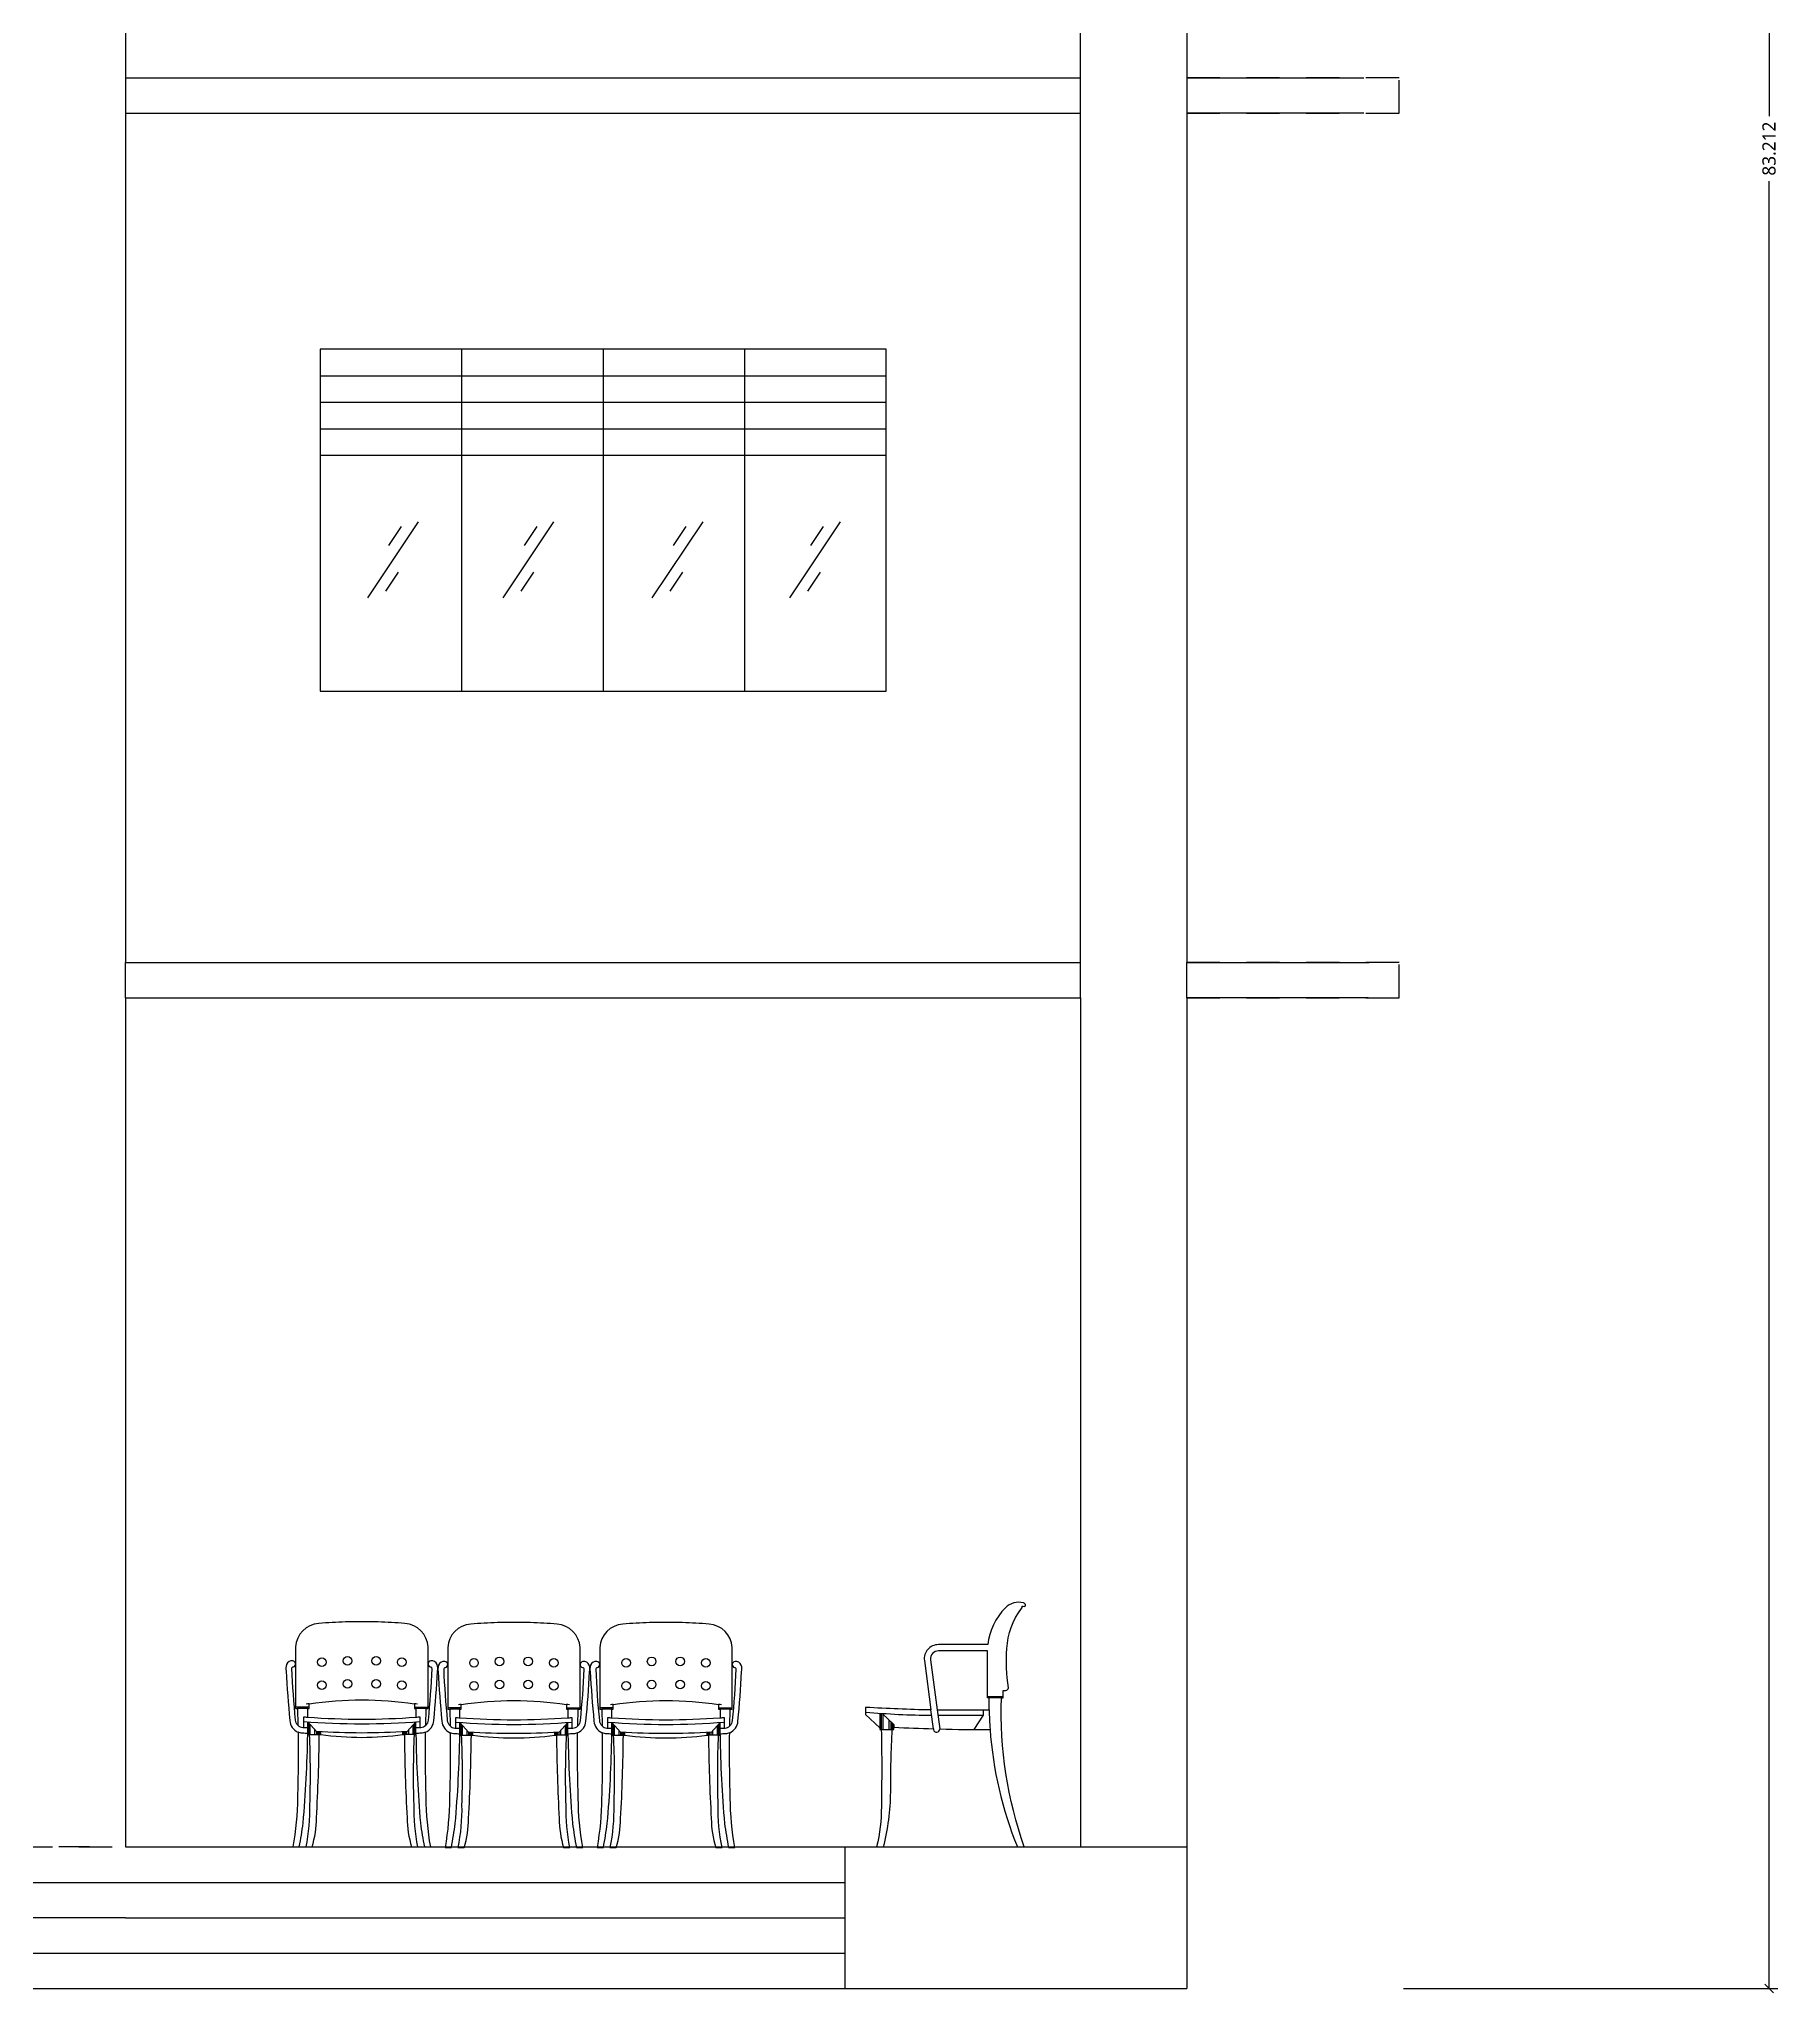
# Paper-space layout 'Layout1' of a CAD drawing. Header units: metres. Extents: x 7 to 253, y 11 to 187.
# Drawn here: x 63.37 to 102.7, y 99.38 to 143.56 of the extents above; entities that cross this region are included whole.
import ezdxf

# ---------------------------------------------------------------- set-up
doc = ezdxf.new("R2010")
doc.units = ezdxf.units.M
doc.header["$PDMODE"] = 2
doc.linetypes.add('JIS_02_0.7', pattern=[1.35, 0.75, -0.6])
doc.layers.add('lines', color=7, linetype='JIS_02_0.7')
doc.styles.add('Annotative', font='Microsoft YaHei Light.ttf')
doc.dimstyles.new('Dim 2', dxfattribs={"dimtxt": 0.15, "dimasz": 0.2, "dimexe": 0.2, "dimexo": 0.1, "dimgap": 0.2, "dimtad": 0, "dimdec": 3, "dimdsep": 46, "dimtxsty": 'Annotative', "dimblk": 'OBLIQUE', "dimcen": 1, "dimadec": 0, "dimazin": 0, "dimtfac": 1, "dimtdec": 3, "dimtmove": 0, "dimatfit": 3, "dimfxl": 1, "dimarcsym": 0})

# ---------------------------------------------------------------- blocks, each defined once
blk = doc.blocks.new('_Oblique')
at = {"color": 0, "linetype": 'ByBlock', "lineweight": -2}
blk.add_line((-0.5, -0.5), (0.5, 0.5), dxfattribs=at)
blk = doc.blocks.new('*D269')
at = {"color": 0, "lineweight": -2, "transparency": 16777216}
for p, q in [((94.228, 182.69), (102.697, 182.69)), ((102.497, 182.69), (102.497, 141.822)), ((102.497, 99.478), (102.497, 140.345)), ((94.228, 99.478), (102.697, 99.478))]:
    blk.add_line(p, q, dxfattribs=at)
at = {"layer": 'Defpoints', "color": 0, "transparency": 16777216}
for p in [(94.128, 182.69), (94.128, 99.478), (102.497, 99.478)]:
    blk.add_point(p, dxfattribs=at)
at = {"color": 0, "lineweight": -2, "transparency": 16777216, "xscale": 0.2, "yscale": 0.2, "zscale": 0.2}
for p, rotation in [((102.497, 182.69), 90), ((102.497, 99.478), 270)]:
    blk.add_blockref('_Oblique', p, dxfattribs=dict(at, rotation=rotation))
at = {"color": 0, "transparency": 16777216, "insert": (102.497, 141.084), "char_height": 0.15, "attachment_point": 5, "rotation": 90, "style": 'Annotative'}
blk.add_mtext('{\\H2x;83.212}', dxfattribs=at)

psp = doc.layouts.get("Layout1")

# ---------------------------------------------------------------- linework, layer by layer
for p, q in [((65.3241, 181.8896), (65.3241, 122.6814)), ((86.9271, 122.6814), (86.9271, 181.8896)), ((89.3275, 181.8896), (89.3275, 122.6814)), ((65.3241, 142.6842), (86.9271, 142.6842)), ((89.3275, 142.6842), (93.328, 142.6842)), ((65.3241, 141.8841), (86.9271, 141.8841)), ((93.328, 141.8841), (89.3275, 141.8841)), ((69.7248, 136.55), (69.7248, 128.8156)), ((82.5265, 136.55), (69.7248, 136.55)), ((72.9252, 136.55), (72.9252, 128.8156)), ((76.1256, 136.55), (76.1256, 128.8156)), ((79.3261, 136.55), (79.3261, 128.8156)), ((69.7248, 135.9499), (82.5265, 135.9499)), ((69.7248, 135.3499), (82.5265, 135.3499)), ((69.7248, 134.7498), (82.5265, 134.7498)), ((69.7248, 134.1497), (82.5265, 134.1497)), ((70.8033, 130.9279), (71.9504, 132.6437)), ((73.8684, 130.9279), (75.0155, 132.6437)), ((77.24, 130.9279), (78.3871, 132.6437)), ((80.3469, 130.9279), (81.494, 132.6437)), ((71.2844, 132.1082), (71.5712, 132.5372)), ((74.3495, 132.1082), (74.6363, 132.5372)), ((77.7211, 132.1082), (78.0079, 132.5372)), ((80.828, 132.1082), (81.1148, 132.5372)), ((71.2101, 131.0772), (71.4969, 131.5062)), ((74.2752, 131.0772), (74.562, 131.5062)), ((77.6468, 131.0772), (77.9336, 131.5062)), ((80.7537, 131.0772), (81.0405, 131.5062)), ((69.7248, 128.8156), (79.3261, 128.8156)), ((65.3241, 122.6814), (86.9271, 122.6814)), ((65.3241, 121.8813), (65.3241, 122.6814)), ((65.3241, 122.6814), (86.9271, 122.6814)), ((86.9271, 121.8813), (86.9271, 122.6814)), ((89.3275, 122.6814), (93.328, 122.6814)), ((89.3275, 122.6814), (93.328, 122.6814)), ((89.3275, 121.8813), (89.3275, 122.6814)), ((89.3275, 122.6814), (93.328, 122.6814)), ((93.328, 122.6814), (93.4543, 122.6814)), ((65.3241, 121.8813), (86.9271, 121.8813)), ((65.3241, 121.8813), (65.3241, 102.6787)), ((65.3241, 121.8813), (86.9271, 121.8813)), ((86.9271, 121.8813), (86.9271, 102.6787)), ((93.328, 121.8813), (89.3275, 121.8813)), ((89.3275, 121.8813), (89.3275, 99.4782)), ((93.328, 121.8813), (89.3275, 121.8813)), ((93.4324, 121.8813), (93.2938, 121.8813)), ((84.8206, 106.0831), (85.1718, 106.0831)), ((69.4799, 105.8427), (69.1732, 105.8427)), ((71.861, 105.8427), (72.1677, 105.8427)), ((72.919, 105.8286), (72.6124, 105.8286)), ((75.3002, 105.8286), (75.6068, 105.8286)), ((76.3578, 105.8286), (76.0511, 105.8286)), ((78.7389, 105.8286), (79.0456, 105.8286)), ((82.3837, 105.6999), (82.3837, 105.3738)), ((82.3978, 105.6988), (82.3978, 105.3384)), ((82.4191, 105.6971), (82.4191, 105.3384)), ((82.7028, 105.4448), (82.4393, 105.6956)), ((82.4546, 105.681), (82.4546, 105.3384)), ((83.6993, 105.6576), (84.7216, 105.6576)), ((84.7216, 105.6576), (84.5125, 105.3354)), ((84.7216, 105.7781), (84.7216, 105.6576)), ((69.4472, 105.2229), (69.4472, 105.509)), ((69.4472, 105.2229), (69.4472, 105.509)), ((69.4603, 105.2229), (69.4603, 105.4943)), ((69.4799, 105.2229), (69.4799, 105.4722)), ((69.4799, 105.2229), (69.7082, 105.2229)), ((69.5059, 105.2229), (69.5059, 105.4428)), ((69.6103, 105.2229), (69.6103, 105.325)), ((69.6495, 105.2229), (69.6495, 105.2878)), ((69.6821, 105.2229), (69.6821, 105.2857)), ((69.7082, 105.2229), (69.7082, 105.2842)), ((69.7278, 105.2229), (69.7278, 105.283)), ((71.6131, 105.2229), (71.6131, 105.283)), ((71.6327, 105.2229), (71.6327, 105.2842)), ((71.861, 105.2229), (71.6327, 105.2229)), ((71.6588, 105.2229), (71.6588, 105.2857)), ((71.6914, 105.2229), (71.6914, 105.2878)), ((71.7306, 105.2229), (71.7306, 105.325)), ((71.8349, 105.2229), (71.8349, 105.4428)), ((71.861, 105.2229), (71.861, 105.4722)), ((71.8806, 105.2229), (71.8806, 105.4943)), ((71.8937, 105.2229), (71.8937, 105.509)), ((72.8864, 105.2089), (72.8864, 105.495)), ((72.8864, 105.2089), (72.8864, 105.495)), ((72.8994, 105.2089), (72.8994, 105.4802)), ((72.919, 105.2089), (72.919, 105.4582)), ((72.919, 105.2089), (73.1473, 105.2089)), ((72.9451, 105.2089), (72.9451, 105.4287)), ((73.0495, 105.2089), (73.0495, 105.3109)), ((73.0886, 105.2089), (73.0886, 105.2737)), ((73.1212, 105.2089), (73.1212, 105.2717)), ((73.1473, 105.2089), (73.1473, 105.2701)), ((73.1669, 105.2089), (73.1669, 105.2689)), ((75.0523, 105.2089), (75.0523, 105.2689)), ((75.0718, 105.2089), (75.0718, 105.2701)), ((75.3002, 105.2089), (75.0718, 105.2089)), ((75.0979, 105.2089), (75.0979, 105.2717)), ((75.1306, 105.2089), (75.1306, 105.2737)), ((75.1697, 105.2089), (75.1697, 105.3109)), ((75.2741, 105.2089), (75.2741, 105.4287)), ((75.3002, 105.2089), (75.3002, 105.4582)), ((75.3197, 105.2089), (75.3197, 105.4802)), ((75.3328, 105.2089), (75.3328, 105.495)), ((76.3251, 105.2089), (76.3251, 105.495)), ((76.3251, 105.2089), (76.3251, 105.495)), ((76.3382, 105.2089), (76.3382, 105.4802)), ((76.3578, 105.2089), (76.3578, 105.4582)), ((76.3578, 105.2089), (76.5861, 105.2089)), ((76.3839, 105.2089), (76.3839, 105.4287)), ((76.4882, 105.2089), (76.4882, 105.3109)), ((76.5274, 105.2089), (76.5274, 105.2737)), ((76.56, 105.2089), (76.56, 105.2717)), ((76.5861, 105.2089), (76.5861, 105.2701)), ((76.6057, 105.2089), (76.6057, 105.2689)), ((78.491, 105.2089), (78.491, 105.2689)), ((78.5106, 105.2089), (78.5106, 105.2701)), ((78.7389, 105.2089), (78.5106, 105.2089)), ((78.5367, 105.2089), (78.5367, 105.2717)), ((78.5693, 105.2089), (78.5693, 105.2737)), ((78.6085, 105.2089), (78.6085, 105.3109)), ((78.7128, 105.2089), (78.7128, 105.4287)), ((78.7389, 105.2089), (78.7389, 105.4582)), ((78.7585, 105.2089), (78.7585, 105.4802)), ((78.7716, 105.2089), (78.7716, 105.495)), ((82.4191, 105.3384), (82.6674, 105.3384)), ((82.5893, 105.5528), (82.5893, 105.3384)), ((82.6319, 105.5123), (82.6319, 105.3384)), ((82.6674, 105.4785), (82.6674, 105.3384)), ((82.6886, 105.4583), (82.6886, 105.3384)), ((82.7028, 105.4448), (82.7028, 105.3871)), ((64.5153, 102.6787), (63.8187, 102.6787)), ((65.3241, 102.6787), (89.3275, 102.6787)), ((81.5931, 102.6787), (81.5931, 99.4782)), ((38.6538, 101.8785), (65.3241, 101.8785)), ((65.3241, 101.8785), (81.5931, 101.8785)), ((65.3241, 101.0784), (38.6538, 101.0784)), ((65.3241, 101.0784), (81.5931, 101.0784)), ((38.6538, 100.2783), (65.3241, 100.2783)), ((65.3241, 100.2783), (81.5931, 100.2783)), ((62.9238, 99.4782), (89.3275, 99.4782))]:
    psp.add_line(p, q)
for points in [[(79.3261, 128.8156), (82.5265, 128.8156), (82.5265, 136.55)], [(85.1363, 106.0476), (84.856, 106.0476)], [(69.4472, 105.8101), (69.2189, 105.8101)], [(72.122, 105.8101), (71.8937, 105.8101)], [(72.8864, 105.796), (72.658, 105.796)], [(75.5611, 105.796), (75.3328, 105.796)], [(76.3251, 105.796), (76.0968, 105.796)], [(78.9999, 105.796), (78.7716, 105.796)], [(83.5965, 105.3516), (83.5405, 105.777)], [(69.7408, 105.2229), (69.7408, 105.2822)], [(71.6001, 105.2229), (71.6001, 105.2822)], [(73.1799, 105.2089), (73.1799, 105.2682)], [(75.0392, 105.2089), (75.0392, 105.2682)], [(76.6187, 105.2089), (76.6187, 105.2682)], [(78.478, 105.2089), (78.478, 105.2682)]]:
    psp.add_lwpolyline(points)
for points in [[(84.8279, 107.2546), (83.7099, 107.2546, 0.4530941), (83.3935, 106.8938), (83.5405, 105.777, -0.009646), (82.0645, 105.8349), (82.0645, 105.6717), (82.3837, 105.3738), (82.3837, 105.3384), (82.4191, 105.3384, -0.0096996), (82.4198, 103.5944, -0.0600905), (82.3127, 102.6787), (82.4688, 102.6787, 0.0604269), (82.6308, 103.9212, -0.0127658), (82.6674, 105.3384), (82.7028, 105.3384), (82.7028, 105.3871), (82.7028, 105.3871, 0.0056073), (83.5965, 105.3516), (83.599, 105.3327, 0.9697383), (83.74, 105.3469, 0.0109998), (84.8781, 105.338, 0.0784548), (85.4962, 102.6787), (85.6522, 102.6787, -0.0930221), (85.1363, 106.0476), (85.1718, 106.0476), (85.1718, 106.0476), (85.1718, 106.2166), (85.2334, 106.2166, 0.3766521), (85.2929, 106.2798, -0.0512828), (85.2568, 107.1674, -0.1410982), (85.5871, 108.073, 0.204985), (85.6078, 108.1243, -0.0372516), (85.6538, 108.1194, 0.6906975), (85.667, 108.1789, 0.0983772), (85.6312, 108.1958, 0.2719154), (85.2259, 108.0878, 0.1736173)], [(69.4472, 105.8101), (69.4799, 105.8101), (69.4799, 105.9176, -0.0346295), (70.6704, 106.0058, -0.0346295), (71.861, 105.9176), (71.861, 105.8101), (71.8937, 105.8101), (71.8937, 105.6069, -0.0365716), (69.4472, 105.6069)], [(72.8864, 105.796), (72.919, 105.796), (72.919, 105.9035, -0.0346295), (74.1096, 105.9917, -0.0346295), (75.3002, 105.9035), (75.3002, 105.796), (75.3328, 105.796), (75.3328, 105.5928, -0.0365716), (72.8864, 105.5928)], [(76.3251, 105.796), (76.3578, 105.796), (76.3578, 105.9035, -0.0346295), (77.5484, 105.9917, -0.0346295), (78.7389, 105.9035), (78.7389, 105.796), (78.7716, 105.796), (78.7716, 105.5928, -0.0365716), (76.3251, 105.5928)]]:
    psp.add_lwpolyline(points, format="xyb", close=True)
for points in [[(71.6002, 105.2229), (71.6327, 105.2229, 0.0111482), (71.6952, 103.3392, 0.071678), (71.7954, 102.6787), (71.939, 102.6787, -0.0559246), (71.8516, 103.6347, -0.0192612), (71.861, 105.2229), (71.861, 105.2229), (71.861, 105.2229), (71.8937, 105.2229, 0.3978215), (71.8937, 105.2229), (71.8937, 105.2229, 0.0178732), (71.9962, 103.2208, 0.0113127), (72.0842, 102.6787), (72.2277, 102.6787, -0.0426177), (72.1263, 103.7975, -0.0112653), (72.1121, 105.2735, 0.7929447), (72.1121, 105.2735, 0.2846197), (72.2983, 105.5392, 0.0123509), (72.3819, 106.6571, 0.1640922), (72.3735, 106.8047, 0.3405957), (72.2332, 106.8865, 0.8576842), (72.2186, 106.7516, -0.4565013), (72.2506, 106.7146, -0.0158246), (72.1682, 105.549, -0.1904521), (72.115, 105.4297, -0.3177293), (72.115, 105.4297), (72.122, 105.8101), (72.122, 105.8101), (72.1677, 105.8101), (72.1677, 107.2023, 0.3777867), (71.6457, 107.7327, 0.0101935), (71.0423, 107.7672), (70.6704, 107.7672), (70.2985, 107.7672, 0.0101935), (69.6951, 107.7327, 0.3777867), (69.1732, 107.2023), (69.1732, 105.8101), (69.2189, 105.8101), (69.2189, 105.8101), (69.2259, 105.4297, -0.7612685), (69.2259, 105.4297, -0.1904521), (69.1727, 105.549, -0.0158246), (69.0903, 106.7146, -0.4565013), (69.1223, 106.7516, 0.8576842), (69.1077, 106.8865, 0.3405957), (68.9674, 106.8047, 0.1640922), (68.959, 106.6571, 0.0123509), (69.0426, 105.5392, 0.2846197), (69.2287, 105.2735), (69.2287, 105.2735, -0.0112653), (69.2146, 103.7975, -0.0426177), (69.1132, 102.6787), (69.2567, 102.6787, 0.0113127), (69.3446, 103.2208, 0.0178732), (69.4472, 105.2229), (69.4799, 105.2229, -0.0192612), (69.4893, 103.6347, -0.0559246), (69.4019, 102.6787), (69.5454, 102.6787, 0.071678), (69.6457, 103.3392, 0.0111482), (69.7082, 105.2229), (69.7408, 105.2229, 0.0701754), (71.6001, 105.2229)], [(75.0393, 105.2089), (75.0718, 105.2089, 0.0111482), (75.1344, 103.3251, 0.071678), (75.2346, 102.6646), (75.3781, 102.6646, -0.0559246), (75.2907, 103.6207, -0.0192612), (75.3002, 105.2089), (75.3002, 105.2089), (75.3002, 105.2089), (75.3328, 105.2089, 0.3978215), (75.3328, 105.2089), (75.3328, 105.2089, 0.0178732), (75.4354, 103.2067, 0.0113127), (75.5233, 102.6646), (75.6669, 102.6646, -0.0426177), (75.5655, 103.7834, -0.0112653), (75.5513, 105.2594, 0.7929447), (75.5513, 105.2594, 0.2846197), (75.7375, 105.5251, 0.0123509), (75.8211, 106.6431, 0.1640922), (75.8127, 106.7906, 0.3405957), (75.6723, 106.8724, 0.8576842), (75.6578, 106.7375, -0.4565013), (75.6898, 106.7005, -0.0158246), (75.6073, 105.5349, -0.1904521), (75.5541, 105.4157, -0.3177293), (75.5541, 105.4157), (75.5611, 105.796), (75.5611, 105.796), (75.6068, 105.796), (75.6068, 107.1883, 0.3777867), (75.0849, 107.7187, 0.0101935), (74.4815, 107.7531), (74.1096, 107.7531), (73.7377, 107.7531, 0.0101935), (73.1343, 107.7187, 0.3777867), (72.6124, 107.1883), (72.6124, 105.796), (72.658, 105.796), (72.658, 105.796), (72.665, 105.4157, -0.7612685), (72.665, 105.4157, -0.1904521), (72.6118, 105.5349, -0.0158246), (72.5294, 106.7005, -0.4565013), (72.5614, 106.7375, 0.8576842), (72.5468, 106.8724, 0.3405957), (72.4065, 106.7906, 0.1640922), (72.3981, 106.6431, 0.0123509), (72.4817, 105.5251, 0.2846197), (72.6679, 105.2594), (72.6679, 105.2594, -0.0112653), (72.6537, 103.7834, -0.0426177), (72.5523, 102.6646), (72.6958, 102.6646, 0.0113127), (72.7838, 103.2067, 0.0178732), (72.8864, 105.2089), (72.919, 105.2089, -0.0192612), (72.9285, 103.6207, -0.0559246), (72.8411, 102.6646), (72.9846, 102.6646, 0.071678), (73.0848, 103.3251, 0.0111482), (73.1473, 105.2089), (73.1799, 105.2089, 0.0701754), (75.0392, 105.2089)], [(78.4781, 105.2089), (78.5106, 105.2089, 0.0111482), (78.5731, 103.3251, 0.071678), (78.6733, 102.6646), (78.8169, 102.6646, -0.0559246), (78.7295, 103.6207, -0.0192612), (78.7389, 105.2089), (78.7389, 105.2089), (78.7389, 105.2089), (78.7716, 105.2089, 0.3978215), (78.7716, 105.2089), (78.7716, 105.2089, 0.0178732), (78.8742, 103.2067, 0.0113127), (78.9621, 102.6646), (79.1056, 102.6646, -0.0426177), (79.0042, 103.7834, -0.0112653), (78.99, 105.2594, 0.7929447), (78.99, 105.2594, 0.2846197), (79.1762, 105.5251, 0.0123509), (79.2598, 106.6431, 0.1640922), (79.2514, 106.7906, 0.3405957), (79.1111, 106.8724, 0.8576842), (79.0965, 106.7375, -0.4565013), (79.1285, 106.7005, -0.0158246), (79.0461, 105.5349, -0.1904521), (78.9929, 105.4157, -0.3177293), (78.9929, 105.4157), (78.9999, 105.796), (78.9999, 105.796), (79.0456, 105.796), (79.0456, 107.1883, 0.3777867), (78.5237, 107.7187, 0.0101935), (77.9202, 107.7531), (77.5484, 107.7531), (77.1765, 107.7531, 0.0101935), (76.573, 107.7187, 0.3777867), (76.0511, 107.1883), (76.0511, 105.796), (76.0968, 105.796), (76.0968, 105.796), (76.1038, 105.4157, -0.7612685), (76.1038, 105.4157, -0.1904521), (76.0506, 105.5349, -0.0158246), (75.9682, 106.7005, -0.4565013), (76.0002, 106.7375, 0.8576842), (75.9856, 106.8724, 0.3405957), (75.8453, 106.7906, 0.1640922), (75.8369, 106.6431, 0.0123509), (75.9205, 105.5251, 0.2846197), (76.1067, 105.2594), (76.1067, 105.2594, -0.0112653), (76.0925, 103.7834, -0.0426177), (75.9911, 102.6646), (76.1346, 102.6646, 0.0113127), (76.2226, 103.2067, 0.0178732), (76.3251, 105.2089), (76.3578, 105.2089, -0.0192612), (76.3672, 103.6207, -0.0559246), (76.2798, 102.6646), (76.4234, 102.6646, 0.071678), (76.5236, 103.3251, 0.0111482), (76.5861, 105.2089), (76.6187, 105.2089, 0.0701754), (78.478, 105.2089)], [(84.856, 106.0476), (84.8205, 106.0476, 0.0018169), (84.8205, 107.1127), (83.7099, 107.1127, 0.4530941), (83.5341, 106.9123), (83.6834, 105.7781), (84.8576, 105.7781, -0.0076981), (84.856, 106.0476)], [(69.4472, 105.6069, -0.0014651), (69.3494, 105.6144), (69.3494, 105.3794)], [(71.9915, 105.3794), (71.9915, 105.6144, -0.0014651), (71.8937, 105.6069, -0.0012601)], [(72.8864, 105.5928, -0.0014651), (72.7885, 105.6003), (72.7885, 105.3653)], [(75.4306, 105.3653), (75.4306, 105.6003, -0.0014651), (75.3328, 105.5928, -0.0012601)], [(76.3251, 105.5928, -0.0014651), (76.2273, 105.6003), (76.2273, 105.3653)], [(78.8694, 105.3653), (78.8694, 105.6003, -0.0014651), (78.7716, 105.5928, -0.0012601)], [(83.6834, 105.7781), (83.7396, 105.3513, -0.0153633), (83.74, 105.3469, -0.0153633)], [(84.8576, 105.7781, 0.0125846), (84.8781, 105.338, 0.0125846)], [(69.2259, 105.4297, 0.1731508), (69.3343, 105.3797, 0.0006216), (69.4472, 105.3772)], [(69.4472, 105.2467, -0.0006571), (69.3275, 105.2494, -0.0830959), (69.2287, 105.2735, -0.0830959)], [(71.8937, 105.509), (71.6979, 105.2882, -0.031746), (69.6429, 105.2882), (69.4472, 105.509)], [(71.8937, 105.3772, 0.0006216), (72.0066, 105.3797, 0.1731508), (72.115, 105.4297, 0.1731508)], [(72.1121, 105.2735, -0.0830959), (72.0133, 105.2494, -0.0006571), (71.8937, 105.2467)], [(72.665, 105.4157, 0.1731508), (72.7735, 105.3657, 0.0006216), (72.8864, 105.3631)], [(72.8864, 105.2326, -0.0006571), (72.7667, 105.2353, -0.0830959), (72.6679, 105.2594, -0.0830959)], [(75.3328, 105.495), (75.1371, 105.2741, -0.031746), (73.0821, 105.2741), (72.8864, 105.495)], [(75.3328, 105.3631, 0.0006216), (75.4457, 105.3657, 0.1731508), (75.5541, 105.4157, 0.1731508)], [(75.5513, 105.2594, -0.0830959), (75.4525, 105.2353, -0.0006571), (75.3328, 105.2326)], [(76.1038, 105.4157, 0.1731508), (76.2122, 105.3657, 0.0006216), (76.3251, 105.3631)], [(76.3251, 105.2326, -0.0006571), (76.2055, 105.2353, -0.0830959), (76.1067, 105.2594, -0.0830959)], [(78.7716, 105.495), (78.5758, 105.2741, -0.031746), (76.5209, 105.2741), (76.3251, 105.495)], [(78.7716, 105.3631, 0.0006216), (78.8845, 105.3657, 0.1731508), (78.9929, 105.4157, 0.1731508)], [(78.99, 105.2594, -0.0830959), (78.8912, 105.2353, -0.0006571), (78.7716, 105.2326)]]:
    psp.add_lwpolyline(points, format="xyb")
for points in [[(69.2259, 105.4297), (69.2259, 105.4297)], [(72.665, 105.4157), (72.665, 105.4157)], [(76.1038, 105.4157), (76.1038, 105.4157)]]:
    psp.add_lwpolyline(points, close=True)
for centre in [(69.7682, 106.8576), (70.3474, 106.8902), (70.9935, 106.8902), (71.5727, 106.8576), (73.2074, 106.8435), (73.7865, 106.8761), (74.4326, 106.8761), (75.0118, 106.8435), (76.6461, 106.8435), (77.2253, 106.8761), (77.8714, 106.8761), (78.4506, 106.8435), (69.7682, 106.3357), (70.3474, 106.3683), (70.9935, 106.3683), (71.5727, 106.3357), (73.2074, 106.3216), (73.7865, 106.3542), (74.4326, 106.3542), (75.0118, 106.3216), (76.6461, 106.3216), (77.2253, 106.3542), (77.8714, 106.3542), (78.4506, 106.3216)]:
    psp.add_circle(centre, 0.0979)
for centre, radius, start, end in [((70.7111, 97.3768), 8.6291, 98.20332, 98.64121), ((70.6298, 97.3768), 8.6291, 81.35879, 81.79668), ((74.1502, 97.3627), 8.6291, 98.20332, 98.64121), ((74.0689, 97.3627), 8.6291, 81.35879, 81.79668), ((77.589, 97.3627), 8.6291, 98.20332, 98.64121), ((77.5077, 97.3627), 8.6291, 81.35879, 81.79668), ((83.697, 124.1704), 18.514, 264.94139, 269.56469), ((70.6704, 122.2102), 16.7458, 265.47528, 274.52472), ((74.1096, 122.1961), 16.7458, 265.47528, 274.52472), ((77.5484, 122.1961), 16.7458, 265.47528, 274.52472)]:
    psp.add_arc(centre, radius, start, end)
at = {"layer": 'lines'}
for p, q in [((94.1281, 142.6842), (89.3275, 142.6842)), ((94.1281, 141.8841), (94.1281, 142.6842)), ((89.3275, 141.8841), (94.1281, 141.8841)), ((94.1281, 122.6814), (89.3275, 122.6814)), ((94.1281, 121.8813), (94.1281, 122.6814)), ((89.3275, 121.8813), (94.1281, 121.8813)), ((62.9238, 102.6787), (65.3241, 102.6787))]:
    psp.add_line(p, q, dxfattribs=at)

# ---------------------------------------------------------------- dimensions: what is measured, and where the dimension line sits
dim = psp.add_linear_dim(base=(102.4967, 99.4782), p1=(94.1281, 182.6898), p2=(94.1281, 99.4782), angle=90, text='{\\H2x;<>}', dimstyle='Dim 2')
dim.commit()
dim.dimension.update_dxf_attribs({"geometry": '*D269', "text_midpoint": (102.4967, 141.084), "dimtype": 160})

doc.saveas('drawing.dxf')
